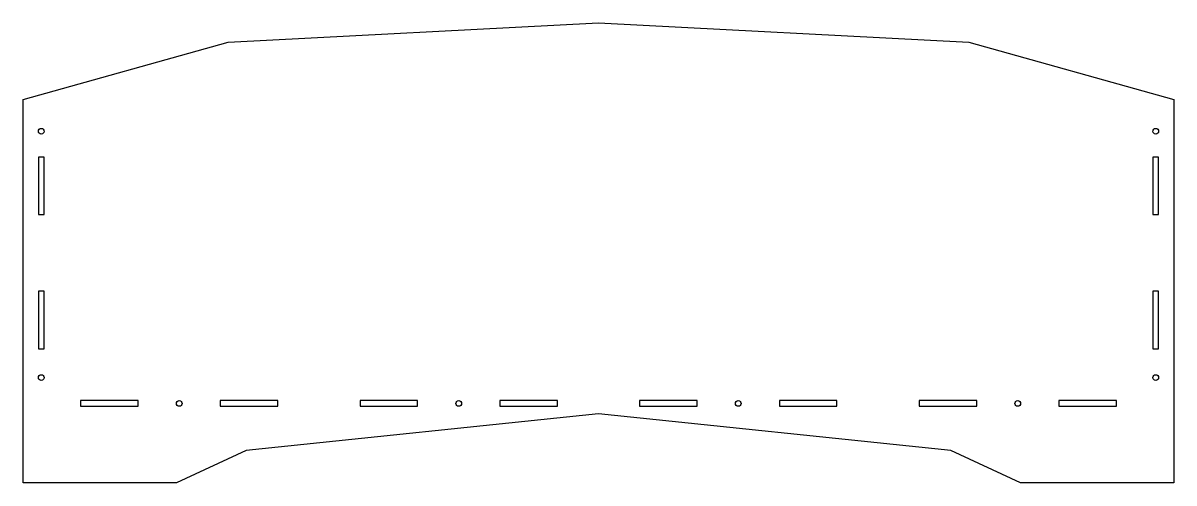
# Model space of a CAD drawing. Header units: millimetres. Extents: x -300 to 300, y -123 to 117.
import ezdxf

# ---------------------------------------------------------------- set-up
doc = ezdxf.new("R2010")
doc.units = ezdxf.units.MM
doc.layers.get('0').update_dxf_attribs({"linetype": 'CONTINUOUS'})

msp = doc.modelspace()

# ---------------------------------------------------------------- linework, layer by layer
for points in [[(193.13, 106.98), (300, 76.98), (300, -123.02), (220, -123.02), (183.75, -106.12), (0, -87.02), (-183.75, -106.12), (-220, -123.02), (-300, -123.02), (-300, 76.98), (-193.13, 106.98), (0, 116.98)], [(-289, 16.98), (-289, 46.98), (-292, 46.98), (-292, 16.98)], [(292, 46.98), (289, 46.98), (289, 16.98), (292, 16.98)], [(-292, -53.02), (-289, -53.02), (-289, -23.02), (-292, -23.02)], [(292, -23.02), (289, -23.02), (289, -53.02), (292, -53.02)], [(-240, -83.02), (-240, -80.02), (-270, -80.02), (-270, -83.02)], [(-197.14, -80.02), (-197.14, -83.02), (-167.14, -83.02), (-167.14, -80.02)], [(-124.29, -80.02), (-124.29, -83.02), (-94.29, -83.02), (-94.29, -80.02)], [(-51.43, -80.02), (-51.43, -83.02), (-21.43, -83.02), (-21.43, -80.02)], [(21.43, -80.02), (21.43, -83.02), (51.43, -83.02), (51.43, -80.02)], [(94.29, -80.02), (94.29, -83.02), (124.29, -83.02), (124.29, -80.02)], [(167.14, -80.02), (167.14, -83.02), (197.14, -83.02), (197.14, -80.02)], [(240, -80.02), (240, -83.02), (270, -83.02), (270, -80.02)]]:
    msp.add_lwpolyline(points, close=True)
for centre in [(-290.5, 60.48), (290.5, 60.48), (-290.5, -68.02), (290.5, -68.02), (-218.57, -81.52), (-72.86, -81.52), (72.86, -81.52), (218.57, -81.52)]:
    msp.add_circle(centre, 1.5)

doc.saveas('drawing.dxf')
